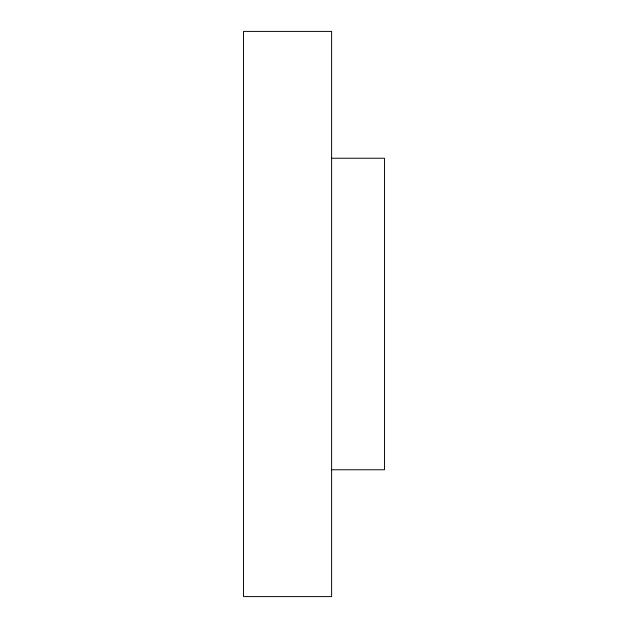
<?xml version="1.0" encoding="UTF-8"?>
<svg xmlns="http://www.w3.org/2000/svg" width="628" height="628" viewBox="0 0 628 628"><rect width="100%" height="100%" fill="white"/><g stroke="black" fill="none" stroke-linecap="round" stroke-linejoin="round"><path stroke-width="0.94" d="M331.615 158.24L384.469 158.24L384.469 469.76L331.615 469.76M331.615 31.4L243.531 31.4L243.531 596.6L331.615 596.6L331.615 31.4"/></g></svg>
